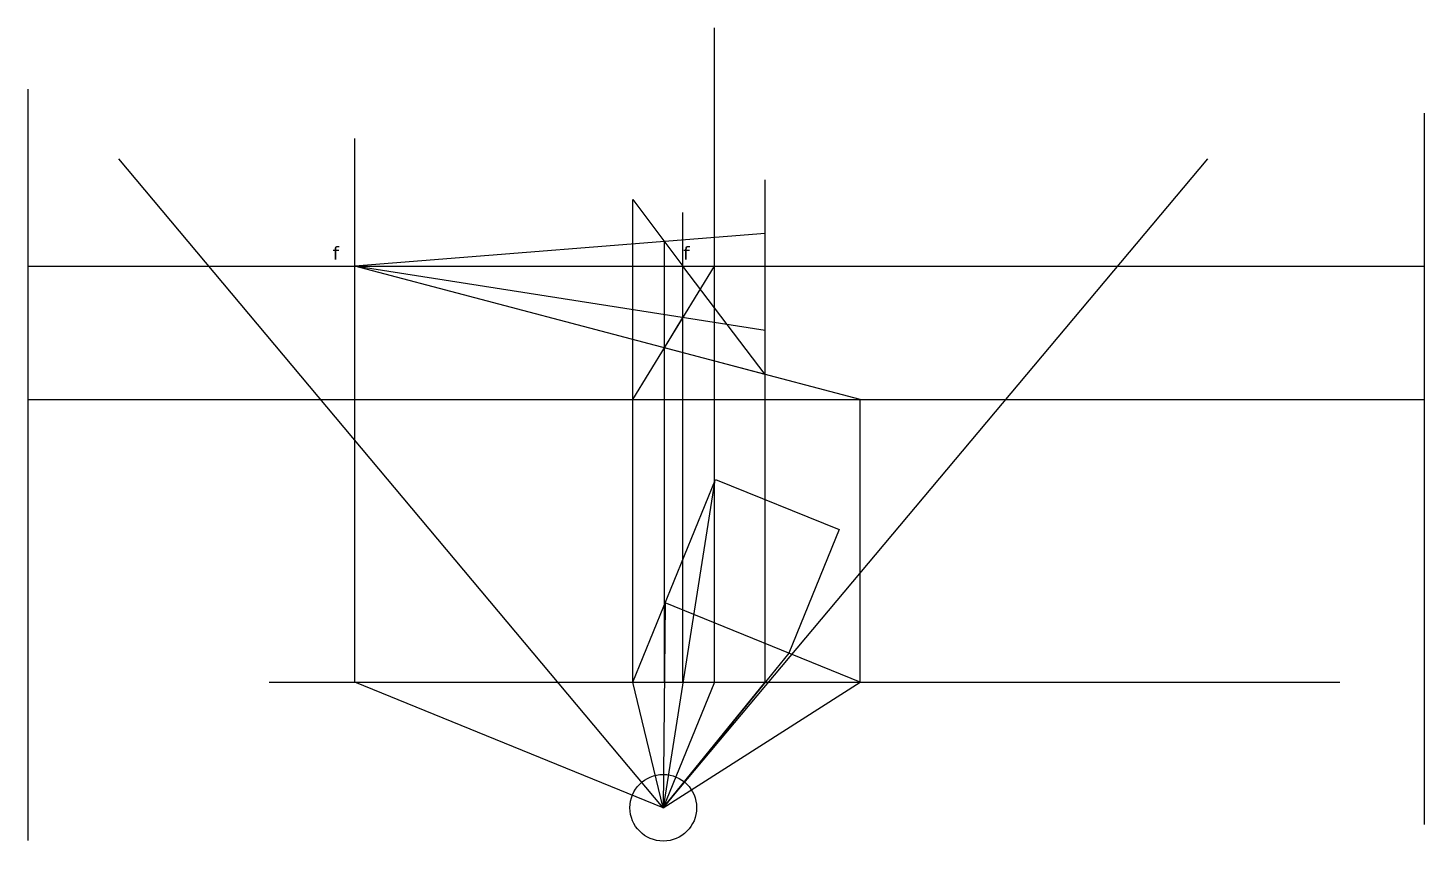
# Model space of a CAD drawing. Header units: inches. Extents: x -73 to 108, y -10 to 9.
# Drawn here: x 22.31 to 43.25, y -6.09 to 6.11 of the extents above; entities that cross this region are included whole.
import ezdxf

# ---------------------------------------------------------------- set-up
doc = ezdxf.new("R2010")
doc.units = ezdxf.units.IN
doc.header["$MEASUREMENT"] = 0
doc.styles.get("Standard").update_dxf_attribs({"font": 'verdana_1.ttf'})

msp = doc.modelspace()

# ---------------------------------------------------------------- linework, layer by layer
at = {"color": 40, "true_color": 0xf8d731}
for p, q in [((32.603, -3.706), (32.603, 6.106)), ((22.309, 5.186), (22.309, -6.079)), ((43.246, 4.826), (43.246, -5.84)), ((27.209, -3.706), (27.209, 4.447)), ((33.365, -3.706), (33.365, 3.827)), ((32.132, -3.706), (32.132, 3.339)), ((34.79, 0.532), (27.209, 2.532)), ((31.382, 0.532), (32.603, 2.532)), ((31.855, -3.706), (31.855, 2.016)), ((31.382, -3.706), (31.382, 0.532)), ((34.79, -3.706), (34.79, 0.532)), ((32.603, -0.705), (31.837, -5.589)), ((31.866, -2.516), (31.837, -5.589)), ((33.719, -3.27), (31.837, -5.589)), ((31.837, -5.589), (31.382, -3.706)), ((31.837, -5.589), (34.79, -3.706)), ((31.837, -5.589), (33.365, -3.706))]:
    msp.add_line(p, q, dxfattribs=at)
at = {"color": 1}
for p, q in [((31.837, -5.589), (23.671, 4.143)), ((31.837, -5.589), (40.003, 4.143)), ((22.309, 2.532), (43.246, 2.532)), ((22.309, 0.532), (43.246, 0.532))]:
    msp.add_line(p, q, dxfattribs=at)
at = {"color": 114, "true_color": 0x139b48}
for p, q in [((31.382, 0.532), (31.382, 3.532)), ((31.382, 3.532), (32.132, 2.532)), ((33.365, 3.022), (27.209, 2.532)), ((33.365, 0.908), (33.365, 3.022)), ((31.855, 1.307), (31.855, 2.902))]:
    msp.add_line(p, q, dxfattribs=at)
at = {"color": 30, "true_color": 0xf26722}
for p, q in [((33.365, 1.568), (27.209, 2.532)), ((33.365, 0.908), (32.132, 2.532)), ((31.855, 1.307), (32.132, 1.761)), ((33.365, 0.908), (31.855, 1.307))]:
    msp.add_line(p, q, dxfattribs=at)
for p, q in [((31.382, -3.706), (32.62, -0.664)), ((32.62, -0.664), (34.473, -1.418)), ((34.473, -1.418), (33.719, -3.27)), ((34.79, -3.706), (31.866, -2.516)), ((25.926, -3.706), (41.984, -3.706)), ((31.837, -5.589), (27.209, -3.706)), ((32.603, -3.706), (31.837, -5.589))]:
    msp.add_line(p, q)
msp.add_circle((31.837, -5.589), 0.5)

# ---------------------------------------------------------------- texts
at = {"color": 1}
for p in [(26.878, 2.629), (32.135, 2.629)]:
    msp.add_text('f', height=0.2, dxfattribs=at).set_placement(p)

doc.saveas('drawing.dxf')
